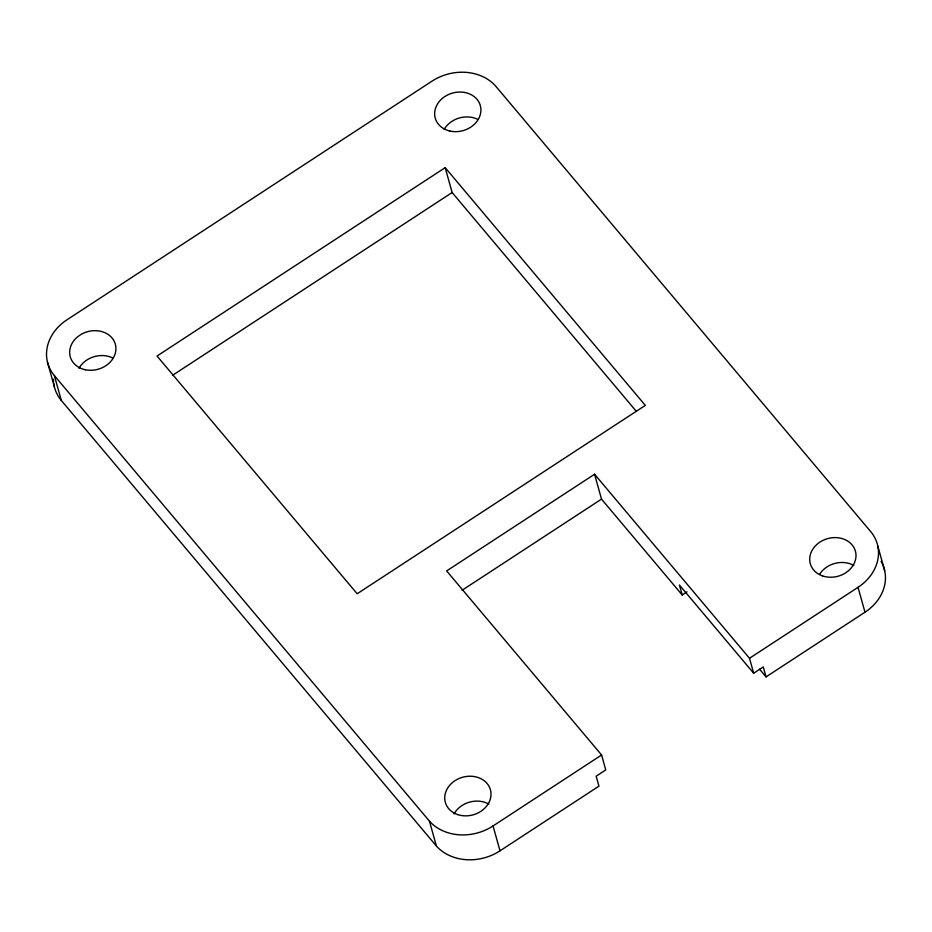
<?xml version="1.0" encoding="UTF-8"?>
<svg xmlns="http://www.w3.org/2000/svg" width="932" height="932" viewBox="0 0 932 932"><rect width="100%" height="100%" fill="white"/><g stroke="black" fill="none" stroke-linecap="round" stroke-linejoin="round"><path stroke-width="1.4" d="M445.181 167.644L157.042 356.036L357.166 593.766L645.317 405.385L445.181 167.644L452.137 192.528L636.37 411.385M172.502 375.351L452.137 192.528M883.268 565.969A46.821 39.051 -15.6 0 1 864.989 612.207L766.057 676.888L763.273 666.939L753.673 673.219L749.503 658.283L594.569 474.237L446.649 570.932L601.594 754.99L605.753 769.925L596.154 776.205L598.938 786.154L500.006 850.834A46.821 39.051 -15.6 0 1 436.409 846.046L61.326 400.48A46.81 39.039 -15.6 0 1 53.695 383.052M462.086 590.271L601.513 499.121L594.569 474.237M601.513 499.121L682.212 594.977L687.012 591.832M864.989 612.207L858.034 587.323A46.821 39.051 -15.6 0 0 871.28 532.3L496.197 86.734A46.81 39.039 -15.6 0 0 431.959 81.177L66.976 319.804A46.81 39.039 -15.6 0 0 54.382 375.596L429.454 821.162A46.821 39.051 -15.6 0 0 493.051 825.95L601.594 754.99M749.503 658.283L858.034 587.323M759.557 669.176L766.057 676.888M753.673 673.219L679.428 585.028L682.212 594.977M877.769 545.896L884.713 570.78M493.051 825.95L500.006 850.834M429.454 821.162L436.409 846.046M54.382 375.596L61.326 400.48M47.427 361.942L54.371 386.827M454.035 813.916A23.405 19.514 -15.6 0 1 488.869 804.106M78.987 368.303A23.405 19.514 -15.6 0 1 112.609 357.923M819.729 574.1A23.405 19.514 -15.6 0 1 853.852 565.479M53.567 381.782A46.81 39.039 -15.6 0 1 53.462 379.208M444.121 129.431A23.405 19.514 -15.6 0 1 477.86 119.424M881.101 561.402A46.821 39.051 -15.6 0 1 882.79 564.792M457.694 814.591A23.405 19.514 -15.6 0 0 490.966 792.829A23.405 19.514 -15.6 0 0 454.967 780.701A23.405 19.514 -15.6 0 0 457.694 814.591M85.36 369.759A23.405 19.514 -15.6 0 0 115.498 344.805A23.405 19.514 -15.6 0 0 77.542 336.871A23.405 19.514 -15.6 0 0 85.36 369.759M450.04 131.074A23.405 19.514 -15.6 0 0 480.539 106.434A23.405 19.514 -15.6 0 0 442.77 98.046A23.405 19.514 -15.6 0 0 450.04 131.074M822.676 575.964A23.405 19.514 -15.6 0 0 855.949 554.214A23.405 19.514 -15.6 0 0 819.95 542.075A23.405 19.514 -15.6 0 0 822.676 575.964"/></g></svg>
